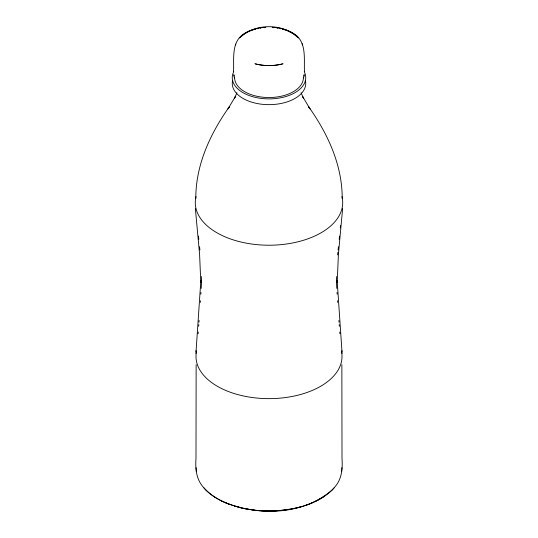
<?xml version="1.0" encoding="UTF-8"?>
<svg xmlns="http://www.w3.org/2000/svg" width="538" height="538" viewBox="0 0 538 538"><rect width="100%" height="100%" fill="white"/><g stroke="black" fill="none" stroke-linecap="round" stroke-linejoin="round"><path stroke-width="0.81" d="M196.141 364.616L195.993 458.403C195.227 468.336 196.229 479.311 203.209 487.038C208.609 493.581 215.879 498.329 223.519 501.88M336.526 281.428L336.58 276.545M314.481 501.88C322.296 498.249 329.74 493.359 335.174 486.567C341.886 478.881 342.699 468.127 342.007 458.403L341.859 364.616M341.852 469.472L341.912 467.704M201.212 288.422L201.488 282.242M304.461 71.567C303.889 59.832 306.492 44.546 296.741 35.764C291.233 31.117 284.125 28.83 277.097 27.774M195.792 198.495C195.718 164.863 210.271 133.585 229.403 106.665L227.984 108.952L235.193 96.753L234.353 98.696L236.922 92.738M195.913 353.453L200.856 280.412L200.775 282.349L199.611 254.629L195.375 208.596M196.02 351.61L196.081 350.581M200.318 302.376L200.425 300.729M200.856 294.138L200.963 292.49M342.625 208.596L338.389 254.629L337.225 282.349L337.144 280.412L341.98 351.61M198.119 333.695L198.246 332.047M198.677 326.277L198.798 324.629M198.986 322.154L199.107 320.507M340.298 227.964L340.52 225.55M341.697 471.456L341.785 470.501M337.602 254.911L337.851 252.45M338.106 249.995L338.436 246.72M339.196 239.343L339.525 236.068M303.614 77.963L304.051 75.226M303.93 76.221L304.165 74.419M260.903 27.774C253.875 28.83 246.767 31.117 241.259 35.764C231.508 44.546 234.111 59.832 233.539 71.567M235.543 44.883L235.752 44.136M239.571 37.969C254.662 22.919 283.338 22.919 298.429 37.969M334.011 487.966L332.323 489.788M239.941 37.552L243.532 34.452L248.099 31.816M332.323 489.788C302.558 515.774 256.337 516.547 221.461 500.898M324.111 496.52L317.877 500.212M316.539 500.898L311.636 503.124M248.731 31.527L249.376 31.244M313.069 502.512L308.691 504.294M250.029 30.969L250.695 30.706M309.437 504.012L310.177 503.723M251.374 30.451L254.185 29.529M302.517 506.372L307.938 504.577M306.418 505.115L307.185 504.846M301.724 506.608L295.194 508.282M300.924 506.836L289.269 509.432M254.911 29.321L255.651 29.133M254.884 63.753C263.734 66.187 274.266 66.187 283.116 63.753M298.496 507.489L299.31 507.273M282.443 63.935C273.667 66.127 264.333 66.127 255.557 63.935M257.144 28.77L257.904 28.608M294.36 508.457L280.56 510.555M260.21 28.184L260.997 28.07M288.408 509.573L274.353 510.979L260.977 510.838M284.945 510.071L285.819 509.957M261.697 27.667L265.732 27.29M281.441 510.475L269 511.1L256.559 510.475M264.165 27.7L265.772 27.593M272.268 27.29L276.303 27.667M272.228 27.593L273.835 27.7M260.089 510.777L247.016 509.13M254.804 510.293L242.806 508.282M277.003 28.07L277.79 28.184M243.64 508.457L246.169 508.975M280.096 28.608L280.856 28.77M244.487 508.645L240.325 507.69M241.972 508.087L233.902 505.881M282.349 29.133L283.089 29.321M239.504 507.489L237.883 507.058L238.69 507.273M283.815 29.529L286.626 30.451M234.689 506.13L235.483 506.372M233.129 505.639L227.823 503.723M229.309 504.294C220.627 501.012 212.254 496.426 205.677 489.788M287.305 30.706L293.412 33.746L298.059 37.552M225.644 502.828L227.09 503.427M213.889 496.52L215.072 497.294M205.677 489.788L203.989 487.966M301.078 92.738L303.647 98.696L302.807 96.753L310.016 108.952L308.597 106.665C327.729 133.585 342.282 164.863 342.208 198.495M302.457 44.883L302.121 43.665M233.835 74.419L234.386 77.963M233.949 75.226L234.07 76.221M198.475 236.068L198.804 239.343M199.564 246.72L199.894 249.995M196.215 470.501L196.303 471.456M338.893 320.507L339.014 322.154M339.202 324.629L339.323 326.277M339.754 332.047L339.881 333.695M337.037 292.49L337.144 294.138M337.575 300.729L337.682 302.376M341.919 350.581L342.087 353.453M336.512 282.242L336.788 288.422M196.088 467.704L196.148 469.472M201.42 276.545L201.474 281.428M341.59 351.986A73.007 42.146 0 0 1 269 398.638A73.007 42.146 0 0 1 196.41 351.986M341.96 196.605A73.713 42.556 0 0 1 269 245.22A73.713 42.556 0 0 1 196.04 196.605M303.385 77.68A34.385 19.852 0 0 1 269 97.533A34.385 19.852 0 0 1 234.615 77.68M305.362 80.431A36.739 21.211 0 0 1 269 104.654A36.739 21.211 0 0 1 232.638 80.431M304.252 71.702A36.739 21.211 0 0 1 269 98.891A36.739 21.211 0 0 1 233.748 71.702"/></g></svg>
